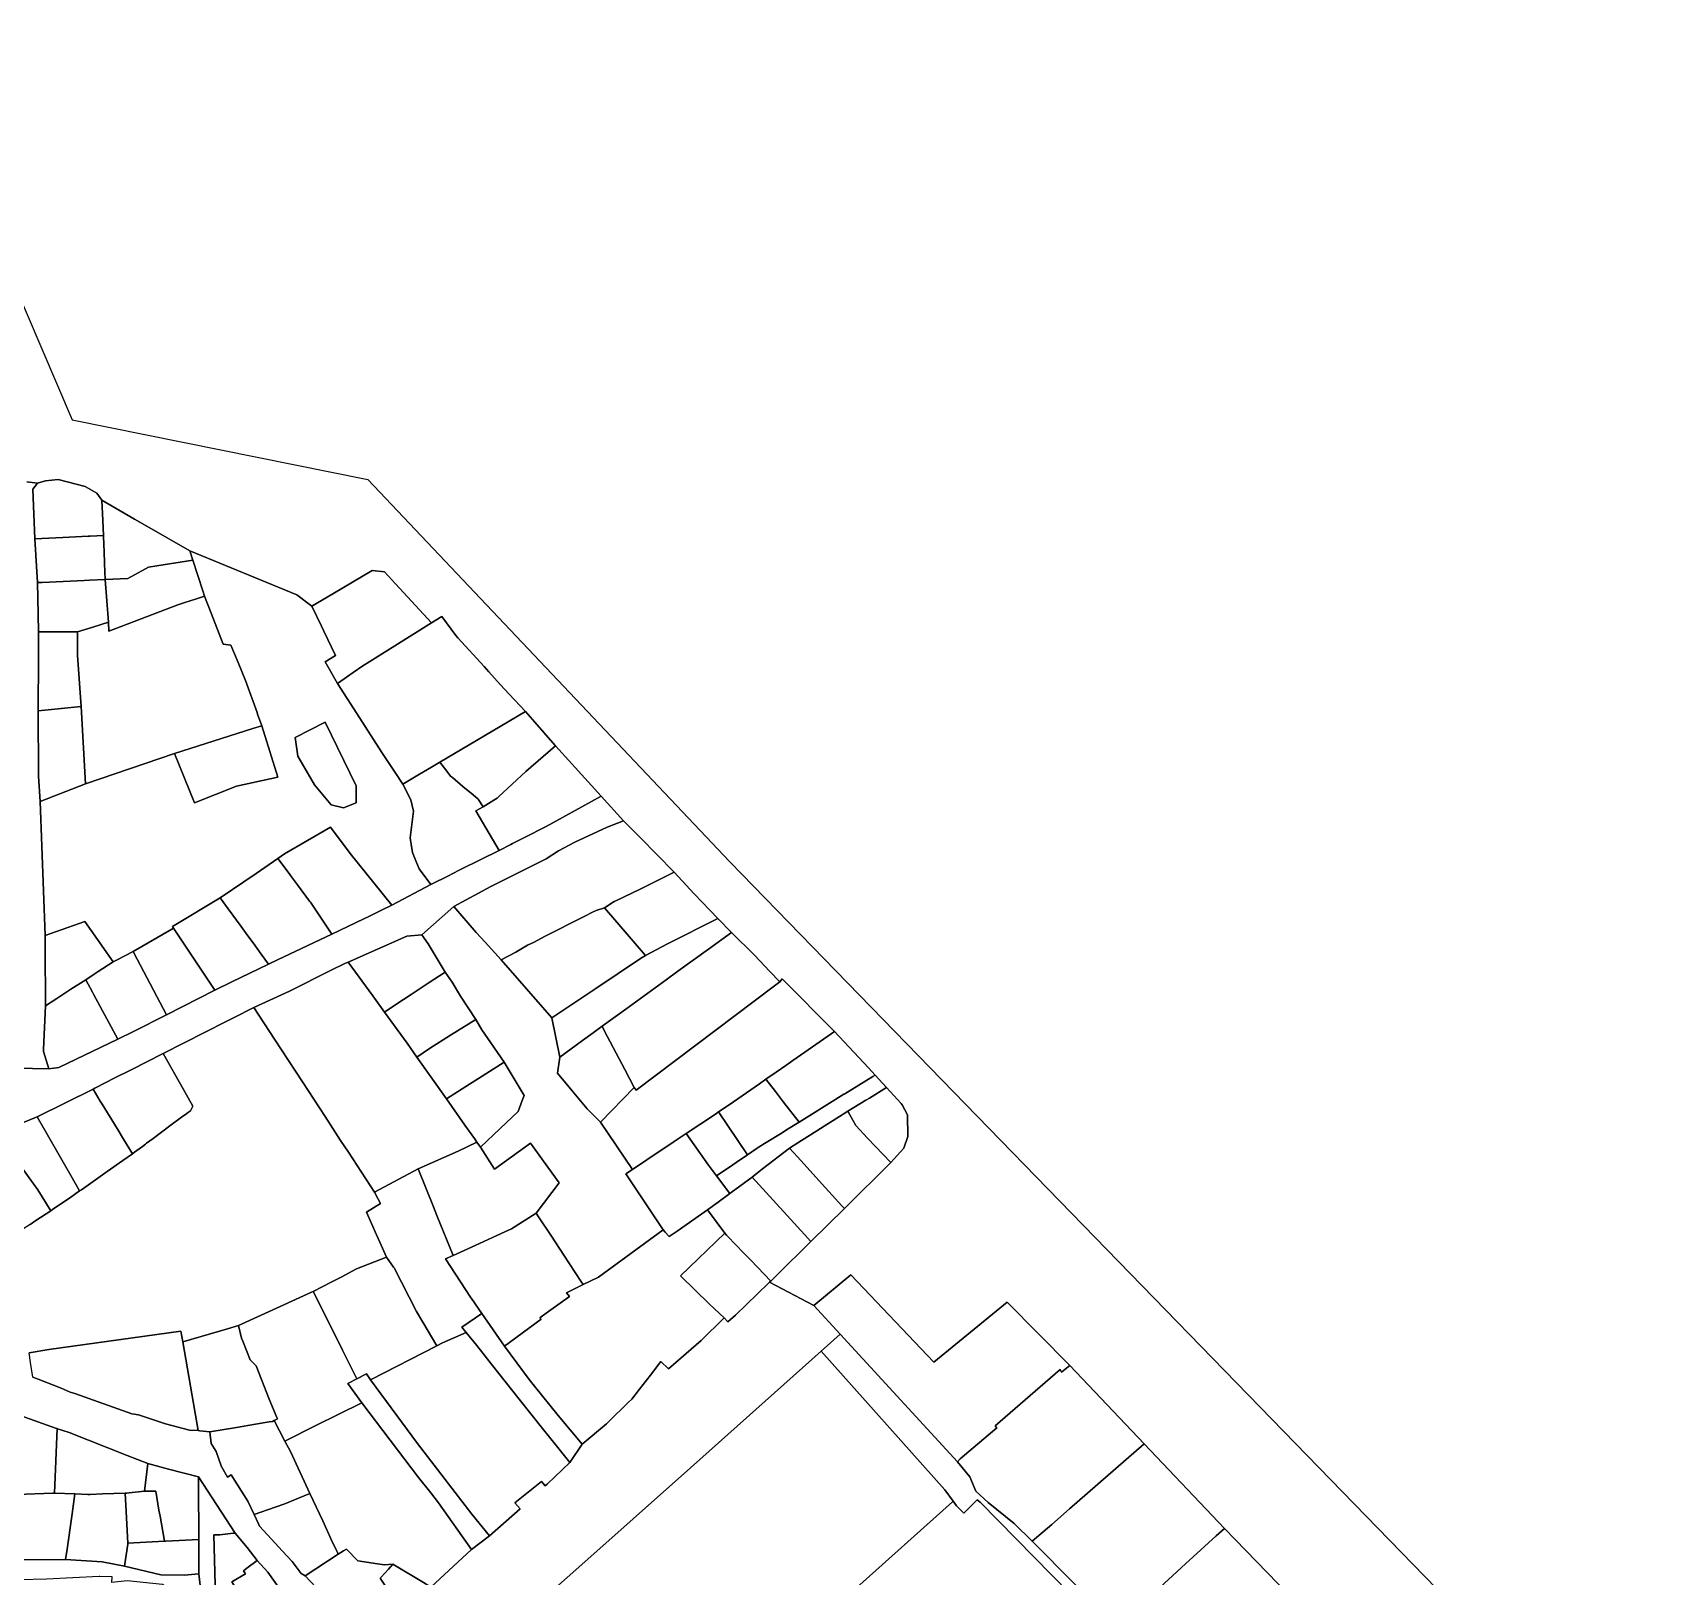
# Model space of a CAD drawing. Header units: inches. Extents: x 469561 to 471650, y 1000291 to 1003909.
# Drawn here: x 470656 to 471165, y 1001205 to 1001684 of the extents above; entities that cross this region are included whole.
import ezdxf

# ---------------------------------------------------------------- set-up
doc = ezdxf.new("R2010")
doc.units = ezdxf.units.IN
doc.header["$MEASUREMENT"] = 0
doc.layers.add('Gulele_10_08_New_Parcel', color=7, linetype='Continuous')

msp = doc.modelspace()

# ---------------------------------------------------------------- linework, layer by layer
at = {"layer": 'Gulele_10_08_New_Parcel'}
for points in [[(470616.7522, 1001684.1111), (470668.206, 1001563.8294), (470760.129, 1001545.3246), (470872.5757, 1001426.4886), (471165.3998, 1001125.4952)], [(470654.1464, 1001544.6044), (470657.4542, 1001544.2001), (470655.9792, 1001542.2642), (470656.6245, 1001526.869), (470657.4093, 1001513.2793), (470657.6272, 1001503.4732), (470657.7493, 1001497.9793), (470657.7135, 1001490.037), (470657.6386, 1001473.4006), (470657.729, 1001453.5193), (470657.7308, 1001453.1195), (470658.2839, 1001445.2836), (470659.8225, 1001403.6032), (470659.834, 1001399.9704), (470659.8916, 1001381.8241), (470659.3024, 1001368.3388), (470659.2693, 1001367.5812), (470660.9978, 1001362.1883), (470650.8393, 1001362.3793)], [(471052.8251, 1001192.0338), (471026.2548, 1001219.3914), (471001.3467, 1001245.6603), (470978.1806, 1001270.0854), (470958.7332, 1001289.7234), (470935.9493, 1001271.0387), (470910.21, 1001298.2078), (470898.675, 1001288.6748), (470884.9232, 1001295.9297), (470885.287, 1001296.2801), (470887.0387, 1001298.0036), (470897.7395, 1001308.5323), (470908.2198, 1001318.7762), (470922.64, 1001333.1176), (470926.6588, 1001337.6092), (470927.8793, 1001341.1793), (470927.7793, 1001347.8793), (470926.1293, 1001351.0793), (470925.7977, 1001351.4417), (470921.2793, 1001356.3793), (470917.734, 1001360.2274), (470915.6593, 1001362.4793), (470905.0593, 1001373.7793), (470888.845, 1001390.1486), (470888.0593, 1001389.2793), (470884.9993, 1001392.4793), (470880.2793, 1001397.4793), (470873.0593, 1001404.5793), (470868.8093, 1001408.8793), (470861.5293, 1001416.5793), (470855.2793, 1001423.2793), (470844.7193, 1001434.0793), (470843.1293, 1001435.6793), (470839.5293, 1001439.2793), (470832.6037, 1001446.8849), (470818.3793, 1001462.5793), (470815.3793, 1001465.9793), (470814.7693, 1001466.6883), (470811.2493, 1001470.7793), (470809.0293, 1001473.2793), (470804.0461, 1001478.5751), (470801.2193, 1001481.5793), (470797.6384, 1001485.566), (470796.1893, 1001487.1793), (470788.0488, 1001496.1728), (470787.4093, 1001496.8793), (470783.0893, 1001502.7793), (470779.8938, 1001500.7854), (470768.7325, 1001512.8844), (470765.2612, 1001516.6473), (470761.3893, 1001517.0622), (470749.2367, 1001509.8156), (470742.7215, 1001505.9306), (470738.0101, 1001509.4842), (470704.746, 1001523.1815), (470691.4279, 1001530.8305), (470687.6075, 1001533.0246), (470677.4587, 1001538.8533), (470675.8916, 1001541.0658), (470672.2041, 1001543.186), (470663.8151, 1001545.3063), (470659.9432, 1001544.9376), (470657.4542, 1001544.2001), (470654.1464, 1001544.6044)], [(470737.4748, 1001465.1365), (470738.3773, 1001459.3205), (470743.4913, 1001450.4963), (470748.7056, 1001444.2793), (470752.5161, 1001443.2766), (470756.4268, 1001444.8809), (470756.4268, 1001450.0952), (470746.8004, 1001469.9497), (470737.4748, 1001465.1365)], [(470650.8393, 1001362.3793), (470660.9978, 1001362.1883), (470664.04, 1001362.6031), (470682.4313, 1001371.453), (470687.2478, 1001373.8613), (470697.5038, 1001378.9893), (470712.5072, 1001386.6639), (470717.7961, 1001389.2193), (470729.049, 1001394.6563), (470729.218, 1001394.7364), (470732.0474, 1001396.0768), (470748.9393, 1001404.0793), (470758.8093, 1001408.7793), (470760.2059, 1001409.4703), (470764.2911, 1001411.4918), (470767.4993, 1001413.0793), (470779.6293, 1001419.4793), (470785.3402, 1001422.3308), (470786.0558, 1001422.6881), (470788.8992, 1001424.1078), (470795.2233, 1001427.2654), (470800.8683, 1001430.0839), (470804.5258, 1001431.9387), (470805.081, 1001432.2202), (470808.8041, 1001434.1082), (470815.4569, 1001437.4819), (470832.6037, 1001446.8849), (470839.5293, 1001439.2793), (470834.478, 1001437.2529), (470824.4008, 1001432.6264), (470819.3028, 1001429.898), (470815.4991, 1001427.4355), (470805.5391, 1001422.4692), (470798.3393, 1001418.8793), (470786.7793, 1001412.6793), (470776.8393, 1001403.8793), (470772.1593, 1001403.4793), (470753.9693, 1001395.3793), (470752.9393, 1001394.9793), (470748.7004, 1001392.8623), (470735.7193, 1001386.3793), (470724.6893, 1001381.2793), (470718.2987, 1001378.0341), (470716.0452, 1001376.8897), (470696.5293, 1001366.9793), (470686.5293, 1001361.8793), (470681.2493, 1001359.2793), (470678.6254, 1001357.9304), (470675.2193, 1001356.1793), (470674.7057, 1001355.8705), (470657.3093, 1001347.2793), (470644.6454, 1001342.1396)], [(470655.1293, 1001313.8793), (470656.9693, 1001315.0793), (470661.5297, 1001318.1256), (470662.0593, 1001318.4793), (470666.2193, 1001321.2793), (470667.4093, 1001322.0793), (470670.5293, 1001324.2793), (470671.0593, 1001324.5793), (470679.0893, 1001330.2793), (470683.9693, 1001333.7793), (470686.9525, 1001335.8395), (470687.5893, 1001336.2793), (470690.0322, 1001338.1033), (470691.0118, 1001338.8347), (470691.3393, 1001339.0793), (470693.3856, 1001340.6098), (470698.5593, 1001344.4793), (470702.1893, 1001347.1793), (470703.8125, 1001348.3598), (470704.3759, 1001348.7695), (470704.9393, 1001349.1793), (470705.6893, 1001350.5793), (470702.7793, 1001355.7793), (470696.5293, 1001366.9793), (470716.0452, 1001376.8897), (470718.2987, 1001378.0341), (470724.6893, 1001381.2793), (470731.0593, 1001371.4793), (470739.7793, 1001358.1793), (470746.7793, 1001347.3793), (470751.6293, 1001339.9793), (470754.0893, 1001336.2793), (470762.1893, 1001323.8793), (470763.2417, 1001321.8775), (470764.0293, 1001320.3793), (470759.6893, 1001317.6793), (470762.7993, 1001310.6793), (470763.8277, 1001308.3645), (470765.9093, 1001303.6793), (470756.5293, 1001300.0793), (470751.7493, 1001297.4793), (470748.6581, 1001295.8984), (470743.1177, 1001293.0649), (470742.5593, 1001292.7793), (470733.9343, 1001288.8519), (470719.9393, 1001282.4793), (470716.4708, 1001281.4725), (470702.5856, 1001277.442), (470702.0169, 1001280.7323), (470661.007, 1001275.0259), (470654.8113, 1001273.9231)], [(470779.6893, 1001201.1793), (470792.2493, 1001212.8793), (470797.8793, 1001217.0793), (470807.4279, 1001225.5037), (470805.7859, 1001227.3649), (470814.0673, 1001233.9934), (470815.1744, 1001232.6101), (470815.7601, 1001233.1656), (470820.551, 1001237.7091), (470822.8393, 1001239.8793), (470826.7165, 1001245.6116), (470834.1961, 1001251.9606), (470834.9437, 1001252.6834), (470840.9913, 1001258.5309), (470842.0772, 1001259.5809), (470844.5361, 1001262.6896), (470847.9406, 1001266.9938), (470851.1235, 1001271.2656), (470853.4688, 1001269.0041), (470863.6877, 1001277.7571), (470870.7655, 1001284.835), (470871.8996, 1001283.5748), (470874.2793, 1001285.6793), (470884.5593, 1001295.5793), (470884.9232, 1001295.9297), (470898.675, 1001288.6748), (470906.8381, 1001279.7965), (470900.9757, 1001274.5157), (470857.4011, 1001235.6933), (470846.3523, 1001225.8495), (470842.4913, 1001222.4096), (470825.6582, 1001207.4122), (470815.7428, 1001198.5782)], [(471011.668, 1001165.173), (470950.3574, 1001227.5572), (470949.3909, 1001228.2869), (470945.2594, 1001224.1827), (470943.0037, 1001226.424), (470941.9476, 1001227.8758), (470939.3617, 1001231.4309), (470900.9757, 1001274.5157), (470906.8381, 1001279.7965), (470943.2897, 1001240.1516), (470947.1982, 1001235.4804), (470949.0243, 1001231.0101), (470952.8227, 1001227.4727), (470960.9258, 1001220.9902), (470966.5411, 1001215.4953), (470993.0563, 1001188.7409)], [(470655.9693, 1001266.3793), (470657.6893, 1001265.7793), (470664.7493, 1001262.9793), (470667.6293, 1001261.7793), (470669.005, 1001261.2975), (470686.7819, 1001255.0719), (470688.8115, 1001254.724), (470697.2193, 1001251.8793), (470704.7193, 1001249.9793), (470707.362, 1001249.812), (470707.8793, 1001249.7793), (470710.9993, 1001249.4793), (470711.4093, 1001245.7793), (470712.9993, 1001243.2793), (470714.6341, 1001238.6034), (470714.7444, 1001238.4044), (470716.4307, 1001235.3632), (470717.5942, 1001236.082), (470722.8093, 1001227.8793), (470724.8038, 1001223.7887), (470726.084, 1001220.83), (470726.3873, 1001220.1291), (470728.8556, 1001217.4567), (470733.6033, 1001212.3164), (470736.554, 1001209.1216), (470739.3393, 1001205.3793), (470740.5893, 1001204.6793), (470743.8793, 1001201.1793)], [(470734.0593, 1001198.6793), (470728.9993, 1001205.7793), (470725.7193, 1001209.4793), (470722.6293, 1001213.4793), (470718.9093, 1001217.9793), (470707.4393, 1001235.4793), (470698.1593, 1001237.8793), (470691.7057, 1001239.552), (470685.3007, 1001242.0862), (470667.246, 1001249.2298), (470663.349, 1001250.4893), (470652.0665, 1001254.5327)], [(470708.2773, 1001199.1173), (470707.6144, 1001205.3483), (470707.6144, 1001209.7644), (470707.6144, 1001216.0203), (470707.5603, 1001222.0308), (470707.515, 1001227.062), (470707.4649, 1001232.6308), (470707.4393, 1001235.4793), (470718.9093, 1001217.9793), (470718.3093, 1001217.9793), (470716.6131, 1001217.7398), (470714.0593, 1001217.3793), (470712.1893, 1001217.3793), (470712.629, 1001201.8894)], [(470910.9881, 1001200.15), (470941.7318, 1001227.6826), (470941.9476, 1001227.8758), (470943.0037, 1001226.424), (470945.2594, 1001224.1827), (470949.3909, 1001228.2869), (470950.3574, 1001227.5572), (471011.668, 1001165.173)], [(470650.2684, 1001209.6246), (470666.1893, 1001209.7793), (470677.5204, 1001209.0603), (470684.4805, 1001207.6683), (470695.7918, 1001205.0007), (470702.9744, 1001204.8842), (470707.6144, 1001205.3483), (470708.2773, 1001199.1173), (470706.2856, 1001199.4406), (470698.0692, 1001200.7745), (470696.282, 1001201.9953), (470685.267, 1001203.1399), (470680.5727, 1001202.6169), (470680.6372, 1001204.4052), (470676.8271, 1001204.4621), (470676.6476, 1001204.4648), (470660.286, 1001203.6911), (470651.882, 1001203.4052)]]:
    msp.add_lwpolyline(points, dxfattribs=at)
for points in [[(470655.9792, 1001542.2642), (470657.4542, 1001544.2001), (470659.9432, 1001544.9376), (470663.8151, 1001545.3063), (470672.2041, 1001543.186), (470675.8916, 1001541.0658), (470677.4587, 1001538.8533), (470677.7151, 1001532.6178), (470677.9097, 1001527.8864), (470673.846, 1001527.6922), (470673.2021, 1001527.6614), (470665.3289, 1001527.2851), (470656.6245, 1001526.869)], [(470677.4587, 1001538.8533), (470687.6075, 1001533.0246), (470691.4279, 1001530.8305), (470704.746, 1001523.1815), (470705.6679, 1001520.2315), (470694.5652, 1001518.5177), (470691.9321, 1001518.1112), (470685.4857, 1001514.5678), (470678.4693, 1001514.2793), (470678.2661, 1001519.2199), (470678.1073, 1001523.0816), (470678.0339, 1001524.866), (470677.9097, 1001527.8864), (470677.7151, 1001532.6178)], [(470656.6245, 1001526.869), (470665.3289, 1001527.2851), (470673.2021, 1001527.6614), (470673.846, 1001527.6922), (470677.9097, 1001527.8864), (470678.0339, 1001524.866), (470678.1073, 1001523.0816), (470678.2661, 1001519.2199), (470678.4693, 1001514.2793), (470673.5982, 1001514.048), (470671.9788, 1001513.9711), (470658.9197, 1001513.351), (470657.4093, 1001513.2793)], [(470658.2839, 1001445.2836), (470672.3793, 1001450.7793), (470700.0475, 1001460.2022), (470706.221, 1001444.8227), (470719.3116, 1001450.0773), (470732.1255, 1001452.8429), (470727.1475, 1001468.7913), (470725.8378, 1001472.4347), (470725.653, 1001472.9486), (470722.0772, 1001482.8958), (470719.7936, 1001488.4417), (470717.56, 1001493.8661), (470715.1632, 1001494.1426), (470711.4082, 1001503.7983), (470709.3554, 1001509.0769), (470708.8128, 1001510.7181), (470705.6679, 1001520.2315), (470704.746, 1001523.1815), (470738.0101, 1001509.4842), (470742.7215, 1001505.9306), (470745.6903, 1001499.7409), (470746.4069, 1001498.2469), (470750.0503, 1001490.6506), (470746.8699, 1001488.7147), (470750.6293, 1001481.9793), (470756.6593, 1001472.5793), (470764.4093, 1001460.4793), (470768.5812, 1001454.2517), (470770.9751, 1001450.6782), (470773.4888, 1001445.7787), (470774.3185, 1001442.2525), (470773.2218, 1001433.9576), (470773.3384, 1001433.249), (470773.5446, 1001431.9951), (470773.9728, 1001429.3925), (470775.0099, 1001426.8689), (470776.047, 1001424.3452), (470779.6293, 1001419.4793), (470767.4993, 1001413.0793), (470761.9093, 1001419.9793), (470754.5893, 1001429.0793), (470748.4693, 1001437.2793), (470734.1481, 1001428.9776), (470732.0739, 1001427.5257), (470725.3354, 1001422.9492), (470714.1893, 1001415.3793), (470699.3706, 1001406.4379), (470699.7102, 1001405.9267), (470699.2005, 1001405.6336), (470687.1328, 1001398.6942), (470681.9783, 1001395.9723), (470680.9793, 1001395.4447), (470676.0955, 1001402.3507), (470672.1294, 1001407.959), (470659.8225, 1001403.6032)], [(470678.4693, 1001514.2793), (470685.4857, 1001514.5678), (470691.9321, 1001518.1112), (470694.5652, 1001518.5177), (470705.6679, 1001520.2315), (470708.8128, 1001510.7181), (470709.3554, 1001509.0769), (470706.8162, 1001508.2375), (470702.938, 1001506.9555), (470701.0716, 1001506.3385), (470679.579, 1001498.1989), (470679.4868, 1001500.9645)], [(470742.7215, 1001505.9306), (470749.2367, 1001509.8156), (470761.3893, 1001517.0622), (470765.2612, 1001516.6473), (470768.7325, 1001512.8844), (470779.8938, 1001500.7854), (470759.8566, 1001488.2826), (470758.5546, 1001487.4702), (470755.5666, 1001485.4), (470750.6293, 1001481.9793), (470746.8699, 1001488.7147), (470750.0503, 1001490.6506), (470746.4069, 1001498.2469), (470745.6903, 1001499.7409)], [(470657.4093, 1001513.2793), (470658.9197, 1001513.351), (470671.9788, 1001513.9711), (470673.5982, 1001514.048), (470678.4693, 1001514.2793), (470679.4868, 1001500.9645), (470674.6493, 1001499.476), (470669.8994, 1001498.0145), (470669.0494, 1001498.012), (470665.7534, 1001498.0025), (470661.6074, 1001497.9905), (470657.7493, 1001497.9793), (470657.6272, 1001503.4732)], [(470669.8363, 1001490.5969), (470669.8994, 1001498.0145), (470674.6493, 1001499.476), (470679.4868, 1001500.9645), (470679.579, 1001498.1989), (470701.0716, 1001506.3385), (470702.938, 1001506.9555), (470706.8162, 1001508.2375), (470709.3554, 1001509.0769), (470711.4082, 1001503.7983), (470715.1632, 1001494.1426), (470717.56, 1001493.8661), (470719.7936, 1001488.4417), (470722.0772, 1001482.8958), (470725.653, 1001472.9486), (470725.8378, 1001472.4347), (470727.1475, 1001468.7913), (470724.3645, 1001467.9093), (470700.0475, 1001460.2022), (470672.3793, 1001450.7793), (470671.0057, 1001474.7834)], [(470750.6293, 1001481.9793), (470755.5666, 1001485.4), (470758.5546, 1001487.4702), (470759.8566, 1001488.2826), (470779.8938, 1001500.7854), (470783.0893, 1001502.7793), (470787.4093, 1001496.8793), (470788.0488, 1001496.1728), (470796.1893, 1001487.1793), (470797.6384, 1001485.566), (470801.2193, 1001481.5793), (470804.0461, 1001478.5751), (470809.0293, 1001473.2793), (470801.1559, 1001468.6031), (470796.6407, 1001465.9215), (470793.844, 1001464.2604), (470782.4361, 1001457.4851), (470779.855, 1001455.9521), (470776.0986, 1001453.7211), (470770.9751, 1001450.6782), (470768.5812, 1001454.2517), (470764.4093, 1001460.4793), (470756.6593, 1001472.5793)], [(470657.6386, 1001473.4006), (470657.7135, 1001490.037), (470657.7493, 1001497.9793), (470661.6074, 1001497.9905), (470665.7534, 1001498.0025), (470669.0494, 1001498.012), (470669.8994, 1001498.0145), (470669.8363, 1001490.5969), (470671.0057, 1001474.7834)], [(470657.6386, 1001473.4006), (470671.0057, 1001474.7834), (470672.3793, 1001450.7793), (470658.2839, 1001445.2836), (470657.7308, 1001453.1195), (470657.729, 1001453.5193)], [(470737.4748, 1001465.1365), (470746.8004, 1001469.9497), (470756.4268, 1001450.0952), (470756.4268, 1001444.8809), (470752.5161, 1001443.2766), (470748.7056, 1001444.2793), (470743.4913, 1001450.4963), (470738.3773, 1001459.3205)], [(470782.4361, 1001457.4851), (470793.844, 1001464.2604), (470796.6407, 1001465.9215), (470801.1559, 1001468.6031), (470809.0293, 1001473.2793), (470811.2493, 1001470.7793), (470814.7693, 1001466.6883), (470815.3793, 1001465.9793), (470818.3793, 1001462.5793), (470809.1593, 1001454.5793), (470800.6973, 1001446.6837), (470800.2461, 1001446.2627), (470799.2679, 1001445.6631), (470795.9594, 1001443.6353), (470794.3562, 1001446.0405), (470792.8496, 1001447.2965), (470789.6291, 1001449.9812), (470786.3568, 1001452.709), (470785.7958, 1001453.1767), (470784.64, 1001454.6589)], [(470700.0475, 1001460.2022), (470724.3645, 1001467.9093), (470727.1475, 1001468.7913), (470732.1255, 1001452.8429), (470719.3116, 1001450.0773), (470706.221, 1001444.8227)], [(470793.6778, 1001442.3908), (470795.9594, 1001443.6353), (470799.2679, 1001445.6631), (470800.2461, 1001446.2627), (470800.6973, 1001446.6837), (470809.1593, 1001454.5793), (470818.3793, 1001462.5793), (470832.6037, 1001446.8849), (470815.4569, 1001437.4819), (470808.8041, 1001434.1082), (470805.081, 1001432.2202), (470804.5258, 1001431.9387), (470800.8683, 1001430.0839)], [(470770.9751, 1001450.6782), (470776.0986, 1001453.7211), (470779.855, 1001455.9521), (470782.4361, 1001457.4851), (470784.64, 1001454.6589), (470785.7958, 1001453.1767), (470786.3568, 1001452.709), (470789.6291, 1001449.9812), (470792.8496, 1001447.2965), (470794.3562, 1001446.0405), (470795.9594, 1001443.6353), (470793.6778, 1001442.3908), (470800.8683, 1001430.0839), (470795.2233, 1001427.2654), (470788.8992, 1001424.1078), (470786.0558, 1001422.6881), (470785.3402, 1001422.3308), (470779.6293, 1001419.4793), (470776.047, 1001424.3452), (470775.0099, 1001426.8689), (470773.9728, 1001429.3925), (470773.5446, 1001431.9951), (470773.3384, 1001433.249), (470773.2218, 1001433.9576), (470774.3185, 1001442.2525), (470773.4888, 1001445.7787)], [(470786.7793, 1001412.6793), (470798.3393, 1001418.8793), (470805.5391, 1001422.4692), (470815.4991, 1001427.4355), (470819.3028, 1001429.898), (470824.4008, 1001432.6264), (470834.478, 1001437.2529), (470839.5293, 1001439.2793), (470843.1293, 1001435.6793), (470844.7193, 1001434.0793), (470855.2793, 1001423.2793), (470844.6593, 1001418.0793), (470837.1626, 1001414.4247), (470836.6593, 1001414.1793), (470833.5893, 1001412.2793), (470831.0593, 1001411.3793), (470830.1546, 1001410.9451), (470827.3093, 1001409.5793), (470814.9393, 1001403.2793), (470811.7193, 1001401.5793), (470809.7493, 1001400.6793), (470809.1549, 1001400.3278), (470806.0293, 1001398.4793), (470801.5593, 1001396.0793), (470796.5237, 1001401.5598), (470793.7493, 1001404.5793)], [(470732.0739, 1001427.5257), (470734.1481, 1001428.9776), (470748.4693, 1001437.2793), (470754.5893, 1001429.0793), (470761.9093, 1001419.9793), (470767.4993, 1001413.0793), (470764.2911, 1001411.4918), (470760.2059, 1001409.4703), (470758.8093, 1001408.7793), (470748.9393, 1001404.0793), (470742.2493, 1001413.9793), (470741.9833, 1001414.3377), (470738.2211, 1001419.4069), (470736.0893, 1001422.2793), (470735.6056, 1001422.9113)], [(470714.1893, 1001415.3793), (470725.3354, 1001422.9492), (470732.0739, 1001427.5257), (470735.6056, 1001422.9113), (470736.0893, 1001422.2793), (470738.2211, 1001419.4069), (470741.9833, 1001414.3377), (470742.2493, 1001413.9793), (470748.9393, 1001404.0793), (470732.0474, 1001396.0768), (470729.218, 1001394.7364), (470726.9666, 1001397.8289), (470724.4085, 1001401.3425), (470722.7932, 1001403.5612), (470720.7161, 1001406.4144), (470716.7057, 1001411.9228)], [(470833.5893, 1001412.2793), (470836.6593, 1001414.1793), (470837.1626, 1001414.4247), (470844.6593, 1001418.0793), (470855.2793, 1001423.2793), (470861.5293, 1001416.5793), (470868.8093, 1001408.8793), (470853.1593, 1001401.0793), (470846.3418, 1001397.4735), (470844.4169, 1001399.7083), (470841.3174, 1001403.3069)], [(470699.3706, 1001406.4379), (470714.1893, 1001415.3793), (470716.7057, 1001411.9228), (470720.7161, 1001406.4144), (470722.7932, 1001403.5612), (470724.4085, 1001401.3425), (470726.9666, 1001397.8289), (470729.218, 1001394.7364), (470729.049, 1001394.6563), (470717.7961, 1001389.2193), (470712.5072, 1001386.6639), (470701.7566, 1001402.8463), (470699.7102, 1001405.9267)], [(470832.3793, 1001345.6793), (470842.3654, 1001330.9586), (470840.2948, 1001329.5717), (470850.1697, 1001314.6752), (470851.8044, 1001312.2082), (470831.7317, 1001297.4818), (470826.9982, 1001295.1755), (470826.2685, 1001296.2884), (470820.9813, 1001304.3519), (470817.163, 1001310.1752), (470813.1681, 1001316.2677), (470812.4393, 1001317.3793), (470819.5399, 1001326.8128), (470810.5843, 1001339.134), (470799.443, 1001331.0631), (470795.1289, 1001337.8279), (470801.2314, 1001343.6453), (470806.7749, 1001348.9297), (470808.0619, 1001352.4122), (470808.6252, 1001353.9364), (470802.4093, 1001364.2793), (470798.3393, 1001370.2793), (470795.4993, 1001374.3793), (470793.6293, 1001377.5793), (470788.8393, 1001384.7793), (470786.2458, 1001389.1859), (470784.0932, 1001392.2193), (470778.8393, 1001401.0793), (470776.8393, 1001403.8793), (470786.7793, 1001412.6793), (470793.7493, 1001404.5793), (470796.5237, 1001401.5598), (470801.5593, 1001396.0793), (470817.2146, 1001378.0272), (470819.7193, 1001365.8793), (470819.0293, 1001360.8793), (470823.5893, 1001355.3793), (470828.2793, 1001349.7793)], [(470801.5593, 1001396.0793), (470806.0293, 1001398.4793), (470809.1549, 1001400.3278), (470809.7493, 1001400.6793), (470811.7193, 1001401.5793), (470814.9393, 1001403.2793), (470827.3093, 1001409.5793), (470830.1546, 1001410.9451), (470831.0593, 1001411.3793), (470833.5893, 1001412.2793), (470841.3174, 1001403.3069), (470844.4169, 1001399.7083), (470846.3418, 1001397.4735), (470844.8463, 1001396.4751), (470830.9032, 1001387.1662), (470817.2146, 1001378.0272)], [(470817.2146, 1001378.0272), (470830.9032, 1001387.1662), (470844.8463, 1001396.4751), (470846.3418, 1001397.4735), (470853.1593, 1001401.0793), (470868.8093, 1001408.8793), (470873.0593, 1001404.5793), (470865.9093, 1001399.3793), (470856.4393, 1001392.5793), (470852.7493, 1001389.8793), (470840.2193, 1001380.7793), (470832.8806, 1001375.4352), (470830.4693, 1001373.6793), (470830.0572, 1001373.3803), (470826.7393, 1001370.9729), (470819.7193, 1001365.8793)], [(470659.8225, 1001403.6032), (470672.1294, 1001407.959), (470676.0955, 1001402.3507), (470680.9793, 1001395.4447), (470676.2843, 1001392.4156), (470675.015, 1001391.5967), (470672.406, 1001389.9135), (470667.8118, 1001386.9438), (470663.3987, 1001384.0911), (470659.8916, 1001381.8241), (470659.834, 1001399.9704)], [(470687.1328, 1001398.6942), (470699.2005, 1001405.6336), (470699.7102, 1001405.9267), (470701.7566, 1001402.8463), (470712.5072, 1001386.6639), (470697.5038, 1001378.9893), (470688.4049, 1001396.2772)], [(470753.9693, 1001395.3793), (470772.1593, 1001403.4793), (470776.8393, 1001403.8793), (470778.8393, 1001401.0793), (470784.0932, 1001392.2193), (470779.1697, 1001388.9869), (470773.4987, 1001385.2638), (470768.7853, 1001382.1693), (470765.2426, 1001379.8435), (470761.5893, 1001384.8793)], [(470832.8806, 1001375.4352), (470840.2193, 1001380.7793), (470852.7493, 1001389.8793), (470856.4393, 1001392.5793), (470865.9093, 1001399.3793), (470873.0593, 1001404.5793), (470880.2793, 1001397.4793), (470884.9993, 1001392.4793), (470888.0593, 1001389.2793), (470886.404, 1001388.0306), (470843.413, 1001355.5994), (470842.8393, 1001356.3793), (470839.9198, 1001361.9658), (470833.669, 1001373.9267)], [(470672.406, 1001389.9135), (470675.015, 1001391.5967), (470676.2843, 1001392.4156), (470680.9793, 1001395.4447), (470681.9783, 1001395.9723), (470687.1328, 1001398.6942), (470688.4049, 1001396.2772), (470697.5038, 1001378.9893), (470687.2478, 1001373.8613), (470682.4313, 1001371.453), (470674.8636, 1001385.3881), (470674.4987, 1001386.06)], [(470724.6893, 1001381.2793), (470735.7193, 1001386.3793), (470748.7004, 1001392.8623), (470752.9393, 1001394.9793), (470753.9693, 1001395.3793), (470761.5893, 1001384.8793), (470765.2426, 1001379.8435), (470772.2722, 1001370.1538), (470775.3561, 1001365.794), (470784.5113, 1001352.8507), (470790.2661, 1001344.7147), (470793.2218, 1001340.5361), (470793.9693, 1001339.4793), (470788.129, 1001336.6124), (470775.7112, 1001331.1791), (470762.1893, 1001323.8793), (470754.0893, 1001336.2793), (470751.6293, 1001339.9793), (470746.7793, 1001347.3793), (470739.7793, 1001358.1793), (470731.0593, 1001371.4793)], [(470659.2693, 1001367.5812), (470659.3024, 1001368.3388), (470659.8916, 1001381.8241), (470663.3987, 1001384.0911), (470667.8118, 1001386.9438), (470672.406, 1001389.9135), (470674.4987, 1001386.06), (470674.8636, 1001385.3881), (470682.4313, 1001371.453), (470664.04, 1001362.6031), (470660.9978, 1001362.1883)], [(470765.2426, 1001379.8435), (470768.7853, 1001382.1693), (470773.4987, 1001385.2638), (470779.1697, 1001388.9869), (470784.0932, 1001392.2193), (470786.2458, 1001389.1859), (470788.8393, 1001384.7793), (470793.6293, 1001377.5793), (470785.7308, 1001372.6599), (470779.2169, 1001368.534), (470775.3561, 1001365.794), (470772.2722, 1001370.1538)], [(470832.3793, 1001345.6793), (470842.8393, 1001356.3793), (470843.413, 1001355.5994), (470886.404, 1001388.0306), (470888.0593, 1001389.2793), (470888.845, 1001390.1486), (470905.0593, 1001373.7793), (470902.9916, 1001372.3398), (470892.1734, 1001364.808), (470889.9905, 1001363.2883), (470886.9601, 1001361.1785), (470883.7733, 1001358.9598), (470881.8251, 1001357.6035), (470873.7057, 1001351.9507), (470872.3622, 1001351.0508), (470869.0618, 1001348.8402), (470868.0683, 1001348.1747), (470859.0439, 1001342.1301), (470855.3189, 1001339.635), (470853.3549, 1001338.3195), (470852.7948, 1001337.9444), (470846.8022, 1001333.9305), (470842.3654, 1001330.9586)], [(470775.3561, 1001365.794), (470779.2169, 1001368.534), (470785.7308, 1001372.6599), (470793.6293, 1001377.5793), (470795.4993, 1001374.3793), (470798.3393, 1001370.2793), (470802.4093, 1001364.2793), (470794.4479, 1001359.1956), (470791.6422, 1001357.4041), (470784.5113, 1001352.8507)], [(470819.0293, 1001360.8793), (470819.7193, 1001365.8793), (470826.7393, 1001370.9729), (470830.0572, 1001373.3803), (470830.4693, 1001373.6793), (470832.8806, 1001375.4352), (470833.669, 1001373.9267), (470839.9198, 1001361.9658), (470842.8393, 1001356.3793), (470832.3793, 1001345.6793), (470828.2793, 1001349.7793), (470823.5893, 1001355.3793)], [(470883.7733, 1001358.9598), (470886.9601, 1001361.1785), (470889.9905, 1001363.2883), (470892.1734, 1001364.808), (470902.9916, 1001372.3398), (470905.0593, 1001373.7793), (470915.6593, 1001362.4793), (470917.734, 1001360.2274), (470917.0134, 1001359.7873), (470908.3264, 1001354.4822), (470908.0185, 1001354.2942), (470897.4233, 1001347.72), (470894.1141, 1001345.6667), (470889.2927, 1001351.8646), (470886.7395, 1001355.1468)], [(470674.7057, 1001355.8705), (470675.2193, 1001356.1793), (470678.6254, 1001357.9304), (470681.2493, 1001359.2793), (470686.5293, 1001361.8793), (470696.5293, 1001366.9793), (470702.7793, 1001355.7793), (470705.6893, 1001350.5793), (470704.9393, 1001349.1793), (470704.3759, 1001348.7695), (470703.8125, 1001348.3598), (470702.1893, 1001347.1793), (470698.5593, 1001344.4793), (470693.3856, 1001340.6098), (470691.3393, 1001339.0793), (470691.0118, 1001338.8347), (470690.0322, 1001338.1033), (470687.5893, 1001336.2793), (470686.9525, 1001335.8395), (470684.1568, 1001340.4122), (470682.1822, 1001343.6419), (470677.5099, 1001351.2839), (470676.9615, 1001352.1809)], [(470784.5113, 1001352.8507), (470791.6422, 1001357.4041), (470794.4479, 1001359.1956), (470802.4093, 1001364.2793), (470808.6252, 1001353.9364), (470808.0619, 1001352.4122), (470806.7749, 1001348.9297), (470801.2314, 1001343.6453), (470795.1289, 1001337.8279), (470793.9693, 1001339.4793), (470793.2218, 1001340.5361), (470790.2661, 1001344.7147)], [(470868.3987, 1001328.9769), (470873.486, 1001332.4218), (470874.564, 1001333.1517), (470878.0454, 1001335.5092), (470881.0473, 1001337.5419), (470881.3536, 1001337.7324), (470883.3896, 1001338.9983), (470888.807, 1001342.3668), (470890.1794, 1001343.2202), (470894.1141, 1001345.6667), (470897.4233, 1001347.72), (470908.0185, 1001354.2942), (470908.3264, 1001354.4822), (470917.0134, 1001359.7873), (470917.734, 1001360.2274), (470921.2793, 1001356.3793), (470915.9426, 1001353.1227), (470914.8774, 1001352.4727), (470909.2441, 1001349.0351), (470907.7711, 1001348.1036), (470893.6824, 1001339.1939), (470891.1293, 1001337.5793), (470882.7418, 1001331.1053), (470879.4693, 1001328.5793), (470872.947, 1001323.7863), (470872.5293, 1001323.4793)], [(470869.0618, 1001348.8402), (470872.3622, 1001351.0508), (470873.7057, 1001351.9507), (470881.8251, 1001357.6035), (470883.7733, 1001358.9598), (470886.7395, 1001355.1468), (470889.2927, 1001351.8646), (470894.1141, 1001345.6667), (470890.1794, 1001343.2202), (470888.807, 1001342.3668), (470883.3896, 1001338.9983), (470881.3536, 1001337.7324), (470881.0473, 1001337.5419), (470878.0454, 1001335.5092)], [(470657.3093, 1001347.2793), (470674.7057, 1001355.8705), (470676.9615, 1001352.1809), (470677.5099, 1001351.2839), (470682.1822, 1001343.6419), (470684.1568, 1001340.4122), (470686.9525, 1001335.8395), (470683.9693, 1001333.7793), (470679.0893, 1001330.2793), (470671.0593, 1001324.5793), (470670.5293, 1001324.2793), (470667.786, 1001329.0521)], [(470909.2441, 1001349.0351), (470914.8774, 1001352.4727), (470915.9426, 1001353.1227), (470921.2793, 1001356.3793), (470925.7977, 1001351.4417), (470926.1293, 1001351.0793), (470927.7793, 1001347.8793), (470927.8793, 1001341.1793), (470926.6588, 1001337.6092), (470922.64, 1001333.1176), (470915.3476, 1001340.6934), (470911.7668, 1001344.6092), (470909.8729, 1001347.932)], [(470644.6454, 1001342.1396), (470657.3093, 1001347.2793), (470667.786, 1001329.0521), (470670.5293, 1001324.2793), (470667.4093, 1001322.0793), (470666.2193, 1001321.2793), (470662.0593, 1001318.4793), (470661.5297, 1001318.1256), (470657.536, 1001324.6528), (470654.8954, 1001328.2986), (470651.9117, 1001332.4182)], [(470859.0439, 1001342.1301), (470868.0683, 1001348.1747), (470869.0618, 1001348.8402), (470878.0454, 1001335.5092), (470874.564, 1001333.1517), (470873.486, 1001332.4218), (470868.3987, 1001328.9769), (470865.9283, 1001332.2649)], [(470891.1293, 1001337.5793), (470893.6824, 1001339.1939), (470907.7711, 1001348.1036), (470909.2441, 1001349.0351), (470909.8729, 1001347.932), (470911.7668, 1001344.6092), (470915.3476, 1001340.6934), (470922.64, 1001333.1176), (470908.2198, 1001318.7762), (470907.4052, 1001319.6724), (470899.318, 1001328.5701), (470894.7367, 1001333.6105), (470892.3226, 1001336.2664)], [(470631.6894, 1001336.4188), (470644.6454, 1001342.1396), (470651.9117, 1001332.4182), (470654.8954, 1001328.2986), (470657.536, 1001324.6528), (470661.5297, 1001318.1256), (470656.9693, 1001315.0793), (470655.1293, 1001313.8793), (470649.7493, 1001310.3793), (470645.7696, 1001317.2295), (470643.7806, 1001320.653), (470639.8429, 1001319.3663), (470639.3187, 1001320.4467), (470637.1828, 1001324.8487), (470636.9398, 1001325.3496), (470634.6219, 1001330.2364), (470633.3288, 1001332.9626)], [(470775.7112, 1001331.1791), (470788.129, 1001336.6124), (470793.9693, 1001339.4793), (470795.1289, 1001337.8279), (470799.443, 1001331.0631), (470810.5843, 1001339.134), (470819.5399, 1001326.8128), (470812.4393, 1001317.3793), (470804.6893, 1001312.4793), (470802.6323, 1001311.5257), (470800.1593, 1001310.3793), (470793.4835, 1001307.3582), (470786.5557, 1001304.2231), (470781.5458, 1001316.6761), (470780.4686, 1001319.3537), (470778.1126, 1001325.2099)], [(470856.1757, 1001311.7969), (470853.7193, 1001310.0793), (470852.473, 1001311.4649), (470851.8044, 1001312.2082), (470850.1697, 1001314.6752), (470840.2948, 1001329.5717), (470842.3654, 1001330.9586), (470846.8022, 1001333.9305), (470852.7948, 1001337.9444), (470853.3549, 1001338.3195), (470855.3189, 1001339.635), (470859.0439, 1001342.1301), (470865.9283, 1001332.2649), (470868.3987, 1001328.9769), (470872.5293, 1001323.4793), (470868.9015, 1001320.8134), (470865.5893, 1001318.3793)], [(470879.4693, 1001328.5793), (470882.7418, 1001331.1053), (470891.1293, 1001337.5793), (470892.3226, 1001336.2664), (470894.7367, 1001333.6105), (470899.318, 1001328.5701), (470907.4052, 1001319.6724), (470908.2198, 1001318.7762), (470897.7395, 1001308.5323), (470895.723, 1001310.7449)], [(470759.6893, 1001317.6793), (470764.0293, 1001320.3793), (470763.2417, 1001321.8775), (470762.1893, 1001323.8793), (470775.7112, 1001331.1791), (470778.1126, 1001325.2099), (470780.4686, 1001319.3537), (470781.5458, 1001316.6761), (470786.5557, 1001304.2231), (470784.2493, 1001303.1793), (470792.0142, 1001291.2831), (470792.2719, 1001290.8882), (470795.554, 1001286.1636), (470789.2514, 1001281.9924), (470790.6293, 1001280.2793), (470783.3093, 1001277.0793), (470781.503, 1001276.1555), (470777.1295, 1001283.4797), (470775.1593, 1001286.7793), (470768.2493, 1001300.3793), (470768.075, 1001300.6251), (470765.9093, 1001303.6793), (470763.8277, 1001308.3645), (470762.7993, 1001310.6793)], [(470865.5893, 1001318.3793), (470868.9015, 1001320.8134), (470872.5293, 1001323.4793), (470872.947, 1001323.7863), (470879.4693, 1001328.5793), (470895.723, 1001310.7449), (470897.7395, 1001308.5323), (470887.0387, 1001298.0036), (470885.287, 1001296.2801), (470879.0579, 1001302.7758), (470876.5414, 1001305.4), (470874.7493, 1001307.2688), (470871.5782, 1001310.5756), (470870.9993, 1001311.1793)], [(470784.2493, 1001303.1793), (470786.5557, 1001304.2231), (470793.4835, 1001307.3582), (470800.1593, 1001310.3793), (470802.6323, 1001311.5257), (470804.6893, 1001312.4793), (470812.4393, 1001317.3793), (470813.1681, 1001316.2677), (470817.163, 1001310.1752), (470820.9813, 1001304.3519), (470826.2685, 1001296.2884), (470826.9982, 1001295.1755), (470821.8489, 1001292.6667), (470822.7943, 1001291.4793), (470815.4635, 1001286.2635), (470813.5146, 1001284.8769), (470813.9242, 1001284.4172), (470802.5593, 1001276.0793), (470795.554, 1001286.1636), (470792.2719, 1001290.8882), (470792.0142, 1001291.2831)], [(470802.5593, 1001276.0793), (470813.9242, 1001284.4172), (470813.5146, 1001284.8769), (470815.4635, 1001286.2635), (470822.7943, 1001291.4793), (470821.8489, 1001292.6667), (470826.9982, 1001295.1755), (470831.7317, 1001297.4818), (470851.8044, 1001312.2082), (470852.473, 1001311.4649), (470853.7193, 1001310.0793), (470856.1757, 1001311.7969), (470865.5893, 1001318.3793), (470870.9993, 1001311.1793), (470857.1962, 1001297.9018), (470866.29, 1001289.1448), (470870.7655, 1001284.835), (470863.6877, 1001277.7571), (470853.4688, 1001269.0041), (470851.1235, 1001271.2656), (470847.9406, 1001266.9938), (470844.5361, 1001262.6896), (470842.0772, 1001259.5809), (470840.9913, 1001258.5309), (470834.9437, 1001252.6834), (470834.1961, 1001251.9606), (470826.7165, 1001245.6116), (470819.1893, 1001254.4793), (470811.8579, 1001263.6028), (470810.1893, 1001265.6793)], [(470857.1962, 1001297.9018), (470870.9993, 1001311.1793), (470871.5782, 1001310.5756), (470874.7493, 1001307.2688), (470876.5414, 1001305.4), (470879.0579, 1001302.7758), (470885.287, 1001296.2801), (470884.9232, 1001295.9297), (470884.5593, 1001295.5793), (470874.2793, 1001285.6793), (470871.8996, 1001283.5748), (470870.7655, 1001284.835), (470866.29, 1001289.1448)], [(470743.1177, 1001293.0649), (470748.6581, 1001295.8984), (470751.7493, 1001297.4793), (470756.5293, 1001300.0793), (470765.9093, 1001303.6793), (470768.075, 1001300.6251), (470768.2493, 1001300.3793), (470775.1593, 1001286.7793), (470777.1295, 1001283.4797), (470781.503, 1001276.1555), (470760.9317, 1001265.6351), (470759.6466, 1001267.4076), (470756.6293, 1001265.8793), (470752.1698, 1001274.8519), (470745.1475, 1001288.9808)], [(470898.675, 1001288.6748), (470910.21, 1001298.2078), (470935.9493, 1001271.0387), (470958.7332, 1001289.7234), (470978.1806, 1001270.0854), (470975.6067, 1001267.9881), (470975.2254, 1001268.7507), (470955.0284, 1001251.2503), (470955.5138, 1001250.6767), (470944.1559, 1001241.0661), (470943.2897, 1001240.1516), (470906.8381, 1001279.7965)], [(470719.9393, 1001282.4793), (470733.9343, 1001288.8519), (470742.5593, 1001292.7793), (470743.1177, 1001293.0649), (470745.1475, 1001288.9808), (470752.1698, 1001274.8519), (470756.6293, 1001265.8793), (470753.878, 1001264.4689), (470758.2317, 1001258.4826), (470743.9017, 1001251.3612), (470734.2793, 1001246.5793), (470730.9761, 1001252.9286), (470732.0293, 1001253.4793), (470731.8369, 1001253.9272), (470729.4093, 1001259.5793), (470725.3793, 1001269.9793), (470723.5037, 1001271.8433), (470721.276, 1001277.5612), (470720.8793, 1001278.5793)], [(470789.2514, 1001281.9924), (470795.554, 1001286.1636), (470802.5593, 1001276.0793), (470810.1893, 1001265.6793), (470811.8579, 1001263.6028), (470819.1893, 1001254.4793), (470826.7165, 1001245.6116), (470822.8393, 1001239.8793), (470818.7493, 1001245.0793), (470814.3793, 1001250.4793), (470807.1593, 1001259.5793), (470798.4093, 1001270.5793), (470793.9093, 1001276.2793), (470790.6293, 1001280.2793)], [(470702.5856, 1001277.442), (470716.4708, 1001281.4725), (470719.9393, 1001282.4793), (470720.8793, 1001278.5793), (470721.276, 1001277.5612), (470723.5037, 1001271.8433), (470725.3793, 1001269.9793), (470729.4093, 1001259.5793), (470731.8369, 1001253.9272), (470732.0293, 1001253.4793), (470730.9761, 1001252.9286), (470730.4993, 1001252.6793), (470729.4707, 1001252.505), (470725.1893, 1001251.7793), (470719.2363, 1001250.8144), (470710.9993, 1001249.4793), (470707.8793, 1001249.7793), (470707.362, 1001249.812)], [(470654.8113, 1001273.9231), (470661.007, 1001275.0259), (470702.0169, 1001280.7323), (470702.5856, 1001277.442), (470707.362, 1001249.812), (470704.7193, 1001249.9793), (470697.2193, 1001251.8793), (470688.8115, 1001254.724), (470686.7819, 1001255.0719), (470669.005, 1001261.2975), (470667.6293, 1001261.7793), (470664.7493, 1001262.9793), (470657.6893, 1001265.7793), (470655.9693, 1001266.3793), (470655.2793, 1001270.9793)], [(470760.9317, 1001265.6351), (470781.503, 1001276.1555), (470783.3093, 1001277.0793), (470790.6293, 1001280.2793), (470793.9093, 1001276.2793), (470798.4093, 1001270.5793), (470807.1593, 1001259.5793), (470814.3793, 1001250.4793), (470818.7493, 1001245.0793), (470822.8393, 1001239.8793), (470820.551, 1001237.7091), (470815.7601, 1001233.1656), (470815.1744, 1001232.6101), (470814.0673, 1001233.9934), (470805.7859, 1001227.3649), (470807.4279, 1001225.5037), (470797.8793, 1001217.0793), (470792.4093, 1001223.8793), (470775.4993, 1001245.7793)], [(470815.7428, 1001198.5782), (470825.6582, 1001207.4122), (470842.4913, 1001222.4096), (470846.3523, 1001225.8495), (470857.4011, 1001235.6933), (470900.9757, 1001274.5157), (470939.3617, 1001231.4309), (470941.9476, 1001227.8758), (470941.7318, 1001227.6826), (470910.9881, 1001200.15), (470910.0527, 1001199.3123), (470901.3201, 1001188.8808), (470901.2209, 1001188.7891), (470871.0301, 1001160.8889), (470867.4328, 1001157.5645), (470861.1144, 1001150.9445), (470832.6293, 1001181.0793), (470828.6956, 1001185.1556)], [(470753.878, 1001264.4689), (470756.6293, 1001265.8793), (470759.6466, 1001267.4076), (470760.9317, 1001265.6351), (470775.4993, 1001245.7793), (470792.4093, 1001223.8793), (470797.8793, 1001217.0793), (470792.2493, 1001212.8793), (470782.0893, 1001227.3793), (470779.6333, 1001230.5037), (470775.8793, 1001235.2793), (470758.2317, 1001258.4826)], [(470978.1806, 1001270.0854), (471001.3467, 1001245.6603), (470978.1583, 1001225.4665), (470972.614, 1001220.6383), (470971.2476, 1001219.4483), (470966.5411, 1001215.4953), (470960.9258, 1001220.9902), (470952.8227, 1001227.4727), (470949.0243, 1001231.0101), (470947.1982, 1001235.4804), (470943.2897, 1001240.1516), (470944.1559, 1001241.0661), (470955.5138, 1001250.6767), (470955.0284, 1001251.2503), (470975.2254, 1001268.7507), (470975.6067, 1001267.9881)], [(470734.2793, 1001246.5793), (470743.9017, 1001251.3612), (470758.2317, 1001258.4826), (470775.8793, 1001235.2793), (470779.6333, 1001230.5037), (470782.0893, 1001227.3793), (470792.2493, 1001212.8793), (470779.6893, 1001201.1793), (470777.3591, 1001202.5754), (470767.8393, 1001208.2793), (470765.3093, 1001208.0793), (470762.335, 1001208.5461), (470757.7472, 1001209.2662), (470756.9256, 1001209.3952), (470753.4427, 1001212.987), (470752.492, 1001212.4324), (470750.8305, 1001211.4632), (470750.6299, 1001211.9122), (470750.4293, 1001212.3611), (470748.7349, 1001215.9991), (470746.0585, 1001221.7456), (470742.0921, 1001230.2619), (470736.0293, 1001243.2793)], [(470651.0722, 1001229.9405), (470651.2291, 1001233.8222), (470651.2675, 1001234.772), (470651.5516, 1001241.7965), (470651.5804, 1001242.51), (470651.6672, 1001244.6574), (470651.9468, 1001251.5727), (470652.0665, 1001254.5327), (470663.349, 1001250.4893), (470663.534, 1001250.423), (470662.7386, 1001230.4045), (470662.2332, 1001230.3844)], [(470662.7386, 1001230.4045), (470663.534, 1001250.423), (470663.349, 1001250.4893), (470667.246, 1001249.2298), (470685.3007, 1001242.0862), (470691.7057, 1001239.552), (470690.7114, 1001231.0011), (470685.9266, 1001230.4822), (470685.2096, 1001230.4045), (470684.7311, 1001230.3862), (470677.6296, 1001230.1146), (470673.8015, 1001229.9681), (470673.0792, 1001229.9405), (470669.0409, 1001230.1217)], [(470710.9993, 1001249.4793), (470719.2363, 1001250.8144), (470725.1893, 1001251.7793), (470729.4707, 1001252.505), (470730.4993, 1001252.6793), (470730.9761, 1001252.9286), (470734.2793, 1001246.5793), (470736.0293, 1001243.2793), (470742.0921, 1001230.2619), (470738.5902, 1001228.8299), (470734.3093, 1001227.0793), (470731.3037, 1001226.0388), (470724.8038, 1001223.7887), (470722.8093, 1001227.8793), (470717.5942, 1001236.082), (470716.4307, 1001235.3632), (470714.7444, 1001238.4044), (470714.6341, 1001238.6034), (470712.9993, 1001243.2793), (470711.4093, 1001245.7793)], [(470999.7024, 1001195.0965), (470993.0563, 1001188.7409), (470966.5411, 1001215.4953), (470971.2476, 1001219.4483), (470972.614, 1001220.6383), (470978.1583, 1001225.4665), (471001.3467, 1001245.6603), (471026.2548, 1001219.3914), (471023.6952, 1001217.1404), (471014.1674, 1001208.3866)], [(470690.7114, 1001231.0011), (470691.7057, 1001239.552), (470698.1593, 1001237.8793), (470707.4393, 1001235.4793), (470707.4649, 1001232.6308), (470707.515, 1001227.062), (470707.5603, 1001222.0308), (470707.6144, 1001216.0203), (470697.2725, 1001215.4458), (470696.876, 1001215.4238), (470695.5172, 1001223.2119), (470695.1823, 1001225.132), (470694.1583, 1001231.0011)], [(470646.7191, 1001214.1641), (470647.0233, 1001218.5624), (470647.857, 1001221.6588), (470648.3631, 1001222.3436), (470648.3338, 1001229.9065), (470648.3336, 1001229.9666), (470651.0722, 1001229.9405), (470662.2332, 1001230.3844), (470662.7386, 1001230.4045), (470669.0409, 1001230.1217), (470668.1823, 1001223.9968), (470666.6427, 1001213.014), (470666.1893, 1001209.7793), (470650.2684, 1001209.6246), (470646.7636, 1001209.5906), (470646.7209, 1001213.9749)], [(470666.1893, 1001209.7793), (470666.6427, 1001213.014), (470668.1823, 1001223.9968), (470669.0409, 1001230.1217), (470673.0792, 1001229.9405), (470673.8015, 1001229.9681), (470677.6296, 1001230.1146), (470684.7311, 1001230.3862), (470685.0347, 1001224.6253), (470685.5528, 1001214.7916), (470685.5156, 1001214.5442), (470684.4805, 1001207.6683), (470677.5204, 1001209.0603)], [(470684.7311, 1001230.3862), (470685.2096, 1001230.4045), (470685.9266, 1001230.4822), (470690.7114, 1001231.0011), (470694.1583, 1001231.0011), (470695.1823, 1001225.132), (470695.5172, 1001223.2119), (470696.876, 1001215.4238), (470685.5528, 1001214.7916), (470685.0347, 1001224.6253)], [(470724.8038, 1001223.7887), (470731.3037, 1001226.0388), (470734.3093, 1001227.0793), (470738.5902, 1001228.8299), (470742.0921, 1001230.2619), (470746.0585, 1001221.7456), (470748.7349, 1001215.9991), (470750.4293, 1001212.3611), (470750.6299, 1001211.9122), (470750.8305, 1001211.4632), (470740.5893, 1001204.6793), (470739.3393, 1001205.3793), (470736.554, 1001209.1216), (470733.6033, 1001212.3164), (470728.8556, 1001217.4567), (470726.3873, 1001220.1291), (470726.084, 1001220.83)], [(470684.4805, 1001207.6683), (470685.5156, 1001214.5442), (470685.5528, 1001214.7916), (470696.876, 1001215.4238), (470697.2725, 1001215.4458), (470707.6144, 1001216.0203), (470707.6144, 1001209.7644), (470707.6144, 1001205.3483), (470702.9744, 1001204.8842), (470695.7918, 1001205.0007)], [(470712.1893, 1001217.3793), (470714.0593, 1001217.3793), (470716.6131, 1001217.7398), (470718.3093, 1001217.9793), (470718.9093, 1001217.9793), (470722.6293, 1001213.4793), (470725.7193, 1001209.4793), (470722.5333, 1001207.0804), (470721.4693, 1001206.2793), (470722.0293, 1001205.2793), (470717.7793, 1001202.7793), (470721.0532, 1001197.7461), (470728.4429, 1001186.3851), (470727.2493, 1001185.3793), (470721.5509, 1001180.5309), (470720.4313, 1001179.5783), (470714.9962, 1001175.3939), (470713.9093, 1001184.8793), (470713.3393, 1001189.6793), (470712.9093, 1001193.0793), (470712.629, 1001201.8894)], [(471026.7468, 1001162.7081), (471023.893, 1001162.0192), (471019.2678, 1001162.5113), (471016.3155, 1001164.1842), (471011.3501, 1001169.4266), (470993.0563, 1001188.7409), (470999.7024, 1001195.0965), (471014.1674, 1001208.3866), (471023.6952, 1001217.1404), (471026.2548, 1001219.3914), (471052.8251, 1001192.0338), (471050.7585, 1001187.2118), (471035.0131, 1001169.7935)], [(470740.5893, 1001204.6793), (470750.8305, 1001211.4632), (470752.492, 1001212.4324), (470753.4427, 1001212.987), (470756.9256, 1001209.3952), (470757.7472, 1001209.2662), (470762.335, 1001208.5461), (470765.3093, 1001208.0793), (470767.8393, 1001208.2793), (470766.461, 1001206.769), (470764.2095, 1001204.3017), (470763.8914, 1001203.9532), (470770.8393, 1001193.5793), (470758.4693, 1001184.0793), (470752.6893, 1001191.1793), (470745.5893, 1001198.8793), (470743.8793, 1001201.1793)], [(470717.7793, 1001202.7793), (470722.0293, 1001205.2793), (470721.4693, 1001206.2793), (470722.5333, 1001207.0804), (470725.7193, 1001209.4793), (470728.9993, 1001205.7793), (470734.0593, 1001198.6793), (470734.1741, 1001198.5273), (470736.7793, 1001195.0793), (470737.2193, 1001194.5293), (470732.4993, 1001190.0793), (470729.0293, 1001186.8793), (470728.4429, 1001186.3851), (470721.0532, 1001197.7461)], [(470763.8914, 1001203.9532), (470764.2095, 1001204.3017), (470766.461, 1001206.769), (470767.8393, 1001208.2793), (470777.3591, 1001202.5754), (470779.6893, 1001201.1793), (470770.8393, 1001193.5793)]]:
    msp.add_lwpolyline(points, close=True, dxfattribs=at)

doc.saveas('drawing.dxf')
